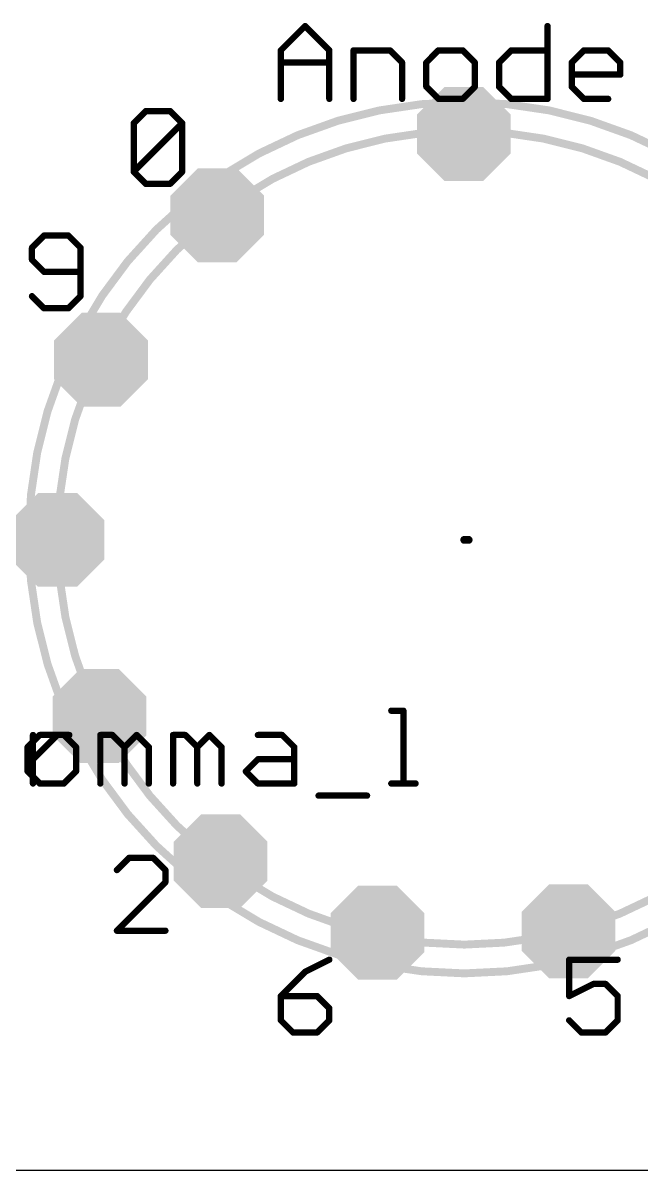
# Model space of a CAD drawing. Extents: x -5 to 105, y 0 to 80.
# Drawn here: x 83.08 to 93.01, y 0 to 18.43 of the extents above; entities that cross this region are included whole.
import ezdxf

# ---------------------------------------------------------------- set-up
doc = ezdxf.new("R2010")
doc.units = 0
for name, color, linetype in [('17', 82, 'CONTINUOUS'), ('20', 7, 'CONTINUOUS'), ('21', 253, 'CONTINUOUS'), ('23', 7, 'CONTINUOUS')]:
    doc.layers.add(name, color=color, linetype=linetype)

# ---------------------------------------------------------------- blocks, each defined once
blk = doc.blocks.new('OCTAGONP')
at = {"const_width": 0.5}
blk.add_lwpolyline([(-0.25, -0.1036), (-0.25, 0.1036), (-0.1036, 0.25), (0.1036, 0.25), (0.25, 0.1036), (0.25, -0.1036), (0.1036, -0.25), (-0.1036, -0.25), (-0.25, -0.1036), (-0.25, 0.1036)], dxfattribs=at)

msp = doc.modelspace()

# ---------------------------------------------------------------- linework, layer by layer
at = {"layer": '20'}
msp.add_line((0, 0), (100, 0), dxfattribs=at)
at = {"layer": '21'}
for points, const_width in [([(87.6285, 18.3981, 1), (87.5925, 18.3621)], 0.0508), ([(87.6285, 18.3621, 1), (87.5925, 18.3981)], 0.0508), ([(91.5336, 18.3801, 1), (91.4828, 18.3801)], 0.0508), ([(87.2028, 18.0083, 1), (87.2388, 17.9723)], 0.0508), ([(87.2462, 17.9903, 1), (87.1954, 17.9903)], 0.0508), ([(88.0257, 17.9903, 1), (87.9749, 17.9903)], 0.0508), ([(87.9823, 17.9723, 1), (88.0183, 18.0083)], 0.0508), ([(88.4155, 17.9903, 1), (88.3647, 17.9903)], 0.0508), ([(88.3901, 18.0157, 1), (88.3901, 17.9649)], 0.0508), ([(88.9927, 18.0083, 1), (88.9567, 17.9723)], 0.0508), ([(88.9747, 17.9649, 1), (88.9747, 18.0157)], 0.0508), ([(89.7542, 18.0157, 1), (89.7542, 17.9649)], 0.0508), ([(89.7722, 17.9723, 1), (89.7362, 18.0083)], 0.0508), ([(90.162, 18.0083, 1), (90.126, 17.9723)], 0.0508), ([(90.144, 17.9649, 1), (90.144, 18.0157)], 0.0508), ([(90.9235, 18.0157, 1), (90.9235, 17.9649)], 0.0508), ([(90.9415, 17.9723, 1), (90.9055, 18.0083)], 0.0508), ([(91.5082, 17.9649, 1), (91.5082, 18.0157)], 0.0508), ([(92.0928, 18.0157, 1), (92.0928, 17.9649)], 0.0508), ([(92.1108, 17.9723, 1), (92.0748, 18.0083)], 0.0508), ([(92.5006, 18.0083, 1), (92.4646, 17.9723)], 0.0508), ([(92.4826, 17.9649, 1), (92.4826, 18.0157)], 0.0508), ([(87.2208, 17.8208, 1), (87.2208, 17.77)], 0.0508), ([(88.0003, 17.77, 1), (88.0003, 17.8208)], 0.0508), ([(89.195, 17.7954, 1), (89.1442, 17.7954)], 0.0508), ([(89.1516, 17.7774, 1), (89.1876, 17.8134)], 0.0508), ([(89.5414, 17.8134, 1), (89.5774, 17.7774)], 0.0508), ([(89.5848, 17.7954, 1), (89.534, 17.7954)], 0.0508), ([(90.3643, 17.7954, 1), (90.3135, 17.7954)], 0.0508), ([(90.3209, 17.7774, 1), (90.3569, 17.8134)], 0.0508), ([(90.7107, 17.8134, 1), (90.7467, 17.7774)], 0.0508), ([(90.7541, 17.7954, 1), (90.7033, 17.7954)], 0.0508), ([(91.88, 17.8134, 1), (91.916, 17.7774)], 0.0508), ([(91.9234, 17.7954, 1), (91.8726, 17.7954)], 0.0508), ([(92.7029, 17.7954, 1), (92.6521, 17.7954)], 0.0508), ([(92.6595, 17.7774, 1), (92.6955, 17.8134)], 0.0508), ([(91.898, 17.6259, 1), (91.898, 17.5751)], 0.0508), ([(92.6521, 17.6005, 1), (92.7029, 17.6005)], 0.0508), ([(92.6775, 17.5751, 1), (92.6775, 17.6259)], 0.0508), ([(89.5774, 17.4236, 1), (89.5414, 17.3876)], 0.0508), ([(89.534, 17.4056, 1), (89.5848, 17.4056)], 0.0508), ([(90.3135, 17.4056, 1), (90.3643, 17.4056)], 0.0508), ([(90.3569, 17.3876, 1), (90.3209, 17.4236)], 0.0508), ([(90.7467, 17.4236, 1), (90.7107, 17.3876)], 0.0508), ([(90.7033, 17.4056, 1), (90.7541, 17.4056)], 0.0508), ([(91.916, 17.4236, 1), (91.88, 17.3876)], 0.0508), ([(91.8726, 17.4056, 1), (91.9234, 17.4056)], 0.0508), ([(90.17, 3.16, 1), (90.17, 17.16, 1), (90.17, 3.16)], 0.127), ([(87.1954, 17.2108, 1), (87.2462, 17.2108)], 0.0508), ([(87.9749, 17.2108, 1), (88.0257, 17.2108)], 0.0508), ([(88.3647, 17.2108, 1), (88.4155, 17.2108)], 0.0508), ([(89.1442, 17.2108, 1), (89.195, 17.2108)], 0.0508), ([(89.7542, 17.2362, 1), (89.7542, 17.1854)], 0.0508), ([(89.7362, 17.1928, 1), (89.7722, 17.2288)], 0.0508), ([(90.126, 17.2288, 1), (90.162, 17.1928)], 0.0508), ([(90.144, 17.1854, 1), (90.144, 17.2362)], 0.0508), ([(90.9235, 17.2362, 1), (90.9235, 17.1854)], 0.0508), ([(90.9055, 17.1928, 1), (90.9415, 17.2288)], 0.0508), ([(91.4828, 17.2108, 1), (91.5336, 17.2108)], 0.0508), ([(91.5082, 17.1854, 1), (91.5082, 17.2362)], 0.0508), ([(92.0928, 17.2362, 1), (92.0928, 17.1854)], 0.0508), ([(92.0748, 17.1928, 1), (92.1108, 17.2288)], 0.0508), ([(92.4826, 17.1854, 1), (92.4826, 17.2362)], 0.0508), ([(85.0506, 17.0405, 1), (85.0506, 16.9897)], 0.0508), ([(85.0686, 16.9971, 1), (85.0326, 17.0331)], 0.0508), ([(85.4584, 17.0331, 1), (85.4224, 16.9971)], 0.0508), ([(85.4404, 16.9897, 1), (85.4404, 17.0405)], 0.0508), ([(84.8378, 16.8382, 1), (84.8738, 16.8022)], 0.0508), ([(84.8812, 16.8202, 1), (84.8304, 16.8202)], 0.0508), ([(85.6607, 16.8202, 1), (85.6099, 16.8202)], 0.0508), ([(85.6533, 16.8022, 1), (85.6173, 16.8382)], 0.0508), ([(85.6173, 16.8022, 1), (85.6533, 16.8382)], 0.0508), ([(90.17, 3.6223, 1), (90.17, 16.6977, 1), (90.17, 3.6223)], 0.127), ([(84.8738, 16.0586, 1), (84.8378, 16.0226)], 0.0508), ([(84.8378, 16.0586, 1), (84.8738, 16.0226)], 0.0508), ([(84.8304, 16.0406, 1), (84.8812, 16.0406)], 0.0508), ([(85.6099, 16.0406, 1), (85.6607, 16.0406)], 0.0508), ([(85.6533, 16.0226, 1), (85.6173, 16.0586)], 0.0508), ([(85.0506, 15.8712, 1), (85.0506, 15.8204)], 0.0508), ([(85.0326, 15.8278, 1), (85.0686, 15.8638)], 0.0508), ([(85.4224, 15.8638, 1), (85.4584, 15.8278)], 0.0508), ([(85.4404, 15.8204, 1), (85.4404, 15.8712)], 0.0508), ([(83.4156, 15.0405, 1), (83.4156, 14.9897)], 0.0508), ([(83.4336, 14.9971, 1), (83.3976, 15.0331)], 0.0508), ([(83.8234, 15.0331, 1), (83.7874, 14.9971)], 0.0508), ([(83.8054, 14.9897, 1), (83.8054, 15.0405)], 0.0508), ([(83.2028, 14.8382, 1), (83.2388, 14.8022)], 0.0508), ([(83.2462, 14.8202, 1), (83.1954, 14.8202)], 0.0508), ([(84.0257, 14.8202, 1), (83.9749, 14.8202)], 0.0508), ([(83.9823, 14.8022, 1), (84.0183, 14.8382)], 0.0508), ([(83.2388, 14.6433, 1), (83.2028, 14.6073)], 0.0508), ([(83.1954, 14.6253, 1), (83.2462, 14.6253)], 0.0508), ([(83.4156, 14.4558, 1), (83.4156, 14.405)], 0.0508), ([(83.3976, 14.4124, 1), (83.4336, 14.4484)], 0.0508), ([(84.0003, 14.405, 1), (84.0003, 14.4558)], 0.0508), ([(83.2388, 14.0586, 1), (83.2028, 14.0226)], 0.0508), ([(83.9749, 14.0406, 1), (84.0257, 14.0406)], 0.0508), ([(84.0183, 14.0226, 1), (83.9823, 14.0586)], 0.0508), ([(83.4156, 13.8712, 1), (83.4156, 13.8204)], 0.0508), ([(83.3976, 13.8278, 1), (83.4336, 13.8638)], 0.0508), ([(83.7874, 13.8638, 1), (83.8234, 13.8278)], 0.0508), ([(83.8054, 13.8204, 1), (83.8054, 13.8712)], 0.0508), ([(90.17, 10.1571, 1), (90.17, 10.0936)], 0.0635), ([(90.2394, 10.0936, 1), (90.2394, 10.1571)], 0.0635), ([(88.9966, 7.4055, 1), (88.9966, 7.3547)], 0.0508), ([(89.2168, 7.3801, 1), (89.166, 7.3801)], 0.0508), ([(89.1914, 7.3547, 1), (89.1914, 7.4055)], 0.0508), ([(83.262, 6.9903, 1), (83.2112, 6.9903)], 0.0508), ([(83.3449, 7.0157, 1), (83.3449, 6.9649)], 0.0508), ([(83.3629, 6.9723, 1), (83.3269, 7.0083)], 0.0508), ([(83.6263, 7.0157, 1), (83.6263, 6.9649)], 0.0508), ([(83.6443, 6.9723, 1), (83.6083, 7.0083)], 0.0508), ([(83.7527, 7.0083, 1), (83.7167, 6.9723)], 0.0508), ([(83.7347, 6.9649, 1), (83.7347, 7.0157)], 0.0508), ([(83.8212, 6.9649, 1), (83.8212, 7.0157)], 0.0508), ([(84.3448, 6.9903, 1), (84.294, 6.9903)], 0.0508), ([(84.3194, 7.0157, 1), (84.3194, 6.9649)], 0.0508), ([(84.5322, 7.0083, 1), (84.4962, 6.9723)], 0.0508), ([(84.5142, 6.9649, 1), (84.5142, 7.0157)], 0.0508), ([(84.922, 7.0083, 1), (84.886, 6.9723)], 0.0508), ([(84.922, 6.9723, 1), (84.886, 7.0083)], 0.0508), ([(85.5141, 6.9903, 1), (85.4633, 6.9903)], 0.0508), ([(85.4887, 7.0157, 1), (85.4887, 6.9649)], 0.0508), ([(85.7015, 7.0083, 1), (85.6655, 6.9723)], 0.0508), ([(85.6835, 6.9649, 1), (85.6835, 7.0157)], 0.0508), ([(86.0913, 7.0083, 1), (86.0553, 6.9723)], 0.0508), ([(86.0913, 6.9723, 1), (86.0553, 7.0083)], 0.0508), ([(86.8528, 7.0157, 1), (86.8528, 6.9649)], 0.0508), ([(87.2606, 7.0083, 1), (87.2246, 6.9723)], 0.0508), ([(87.2426, 6.9649, 1), (87.2426, 7.0157)], 0.0508), ([(83.1321, 6.8134, 1), (83.1681, 6.7774)], 0.0508), ([(83.1755, 6.7954, 1), (83.1247, 6.7954)], 0.0508), ([(83.955, 6.7954, 1), (83.9042, 6.7954)], 0.0508), ([(83.9116, 6.7774, 1), (83.9476, 6.8134)], 0.0508), ([(84.6911, 6.8134, 1), (84.7271, 6.7774)], 0.0508), ([(84.7345, 6.7954, 1), (84.6837, 6.7954)], 0.0508), ([(84.6911, 6.7774, 1), (84.7271, 6.8134)], 0.0508), ([(85.1243, 6.7954, 1), (85.0735, 6.7954)], 0.0508), ([(85.0809, 6.7774, 1), (85.1169, 6.8134)], 0.0508), ([(85.8604, 6.8134, 1), (85.8964, 6.7774)], 0.0508), ([(85.9038, 6.7954, 1), (85.853, 6.7954)], 0.0508), ([(85.8604, 6.7774, 1), (85.8964, 6.8134)], 0.0508), ([(86.2936, 6.7954, 1), (86.2428, 6.7954)], 0.0508), ([(86.2502, 6.7774, 1), (86.2862, 6.8134)], 0.0508), ([(87.4629, 6.7954, 1), (87.4121, 6.7954)], 0.0508), ([(87.4195, 6.7774, 1), (87.4555, 6.8134)], 0.0508), ([(83.2186, 6.6185, 1), (83.2546, 6.5825)], 0.0508), ([(86.8528, 6.6259, 1), (86.8528, 6.5751)], 0.0508), ([(86.8708, 6.5825, 1), (86.8348, 6.6185)], 0.0508), ([(87.4375, 6.5751, 1), (87.4375, 6.6259)], 0.0508), ([(83.1681, 6.4236, 1), (83.1321, 6.3876)], 0.0508), ([(83.9476, 6.3876, 1), (83.9116, 6.4236)], 0.0508), ([(86.676, 6.4236, 1), (86.64, 6.3876)], 0.0508), ([(83.1247, 6.4056, 1), (83.1755, 6.4056)], 0.0508), ([(83.9042, 6.4056, 1), (83.955, 6.4056)], 0.0508), ([(86.64, 6.4236, 1), (86.676, 6.3876)], 0.0508), ([(83.2112, 6.2108, 1), (83.262, 6.2108)], 0.0508), ([(83.3449, 6.2362, 1), (83.3449, 6.1854)], 0.0508), ([(83.3269, 6.1928, 1), (83.3629, 6.2288)], 0.0508), ([(83.7167, 6.2288, 1), (83.7527, 6.1928)], 0.0508), ([(83.7347, 6.1854, 1), (83.7347, 6.2362)], 0.0508), ([(84.294, 6.2108, 1), (84.3448, 6.2108)], 0.0508), ([(84.6837, 6.2108, 1), (84.7345, 6.2108)], 0.0508), ([(85.0735, 6.2108, 1), (85.1243, 6.2108)], 0.0508), ([(85.4633, 6.2108, 1), (85.5141, 6.2108)], 0.0508), ([(85.853, 6.2108, 1), (85.9038, 6.2108)], 0.0508), ([(86.2428, 6.2108, 1), (86.2936, 6.2108)], 0.0508), ([(86.8528, 6.2362, 1), (86.8528, 6.1854)], 0.0508), ([(86.8348, 6.1928, 1), (86.8708, 6.2288)], 0.0508), ([(87.4121, 6.2108, 1), (87.4629, 6.2108)], 0.0508), ([(87.4375, 6.1854, 1), (87.4375, 6.2362)], 0.0508), ([(88.9966, 6.2362, 1), (88.9966, 6.1854)], 0.0508), ([(89.166, 6.2108, 1), (89.2168, 6.2108)], 0.0508), ([(89.3863, 6.1854, 1), (89.3863, 6.2362)], 0.0508), ([(87.8273, 6.0414, 1), (87.8273, 5.9906)], 0.0508), ([(88.6068, 5.9906, 1), (88.6068, 6.0414)], 0.0508), ([(84.7806, 5.0405, 1), (84.7806, 4.9897)], 0.0508), ([(84.7986, 4.9971, 1), (84.7626, 5.0331)], 0.0508), ([(85.1884, 5.0331, 1), (85.1524, 4.9971)], 0.0508), ([(85.1704, 4.9897, 1), (85.1704, 5.0405)], 0.0508), ([(84.5678, 4.8382, 1), (84.6038, 4.8022)], 0.0508), ([(85.3907, 4.8202, 1), (85.3399, 4.8202)], 0.0508), ([(85.3473, 4.8022, 1), (85.3833, 4.8382)], 0.0508), ([(85.3399, 4.6253, 1), (85.3907, 4.6253)], 0.0508), ([(85.3833, 4.6073, 1), (85.3473, 4.6433)], 0.0508), ([(84.5678, 3.8638, 1), (84.6038, 3.8278)], 0.0508), ([(84.5858, 3.8712, 1), (84.5858, 3.8204)], 0.0508), ([(85.3653, 3.8204, 1), (85.3653, 3.8712)], 0.0508), ([(88.0117, 3.3574, 1), (87.9889, 3.4028)], 0.0508), ([(91.8558, 3.4055, 1), (91.8558, 3.3547)], 0.0508), ([(91.8812, 3.3801, 1), (91.8304, 3.3801)], 0.0508), ([(92.6353, 3.3547, 1), (92.6353, 3.4055)], 0.0508), ([(87.5991, 3.2079, 1), (87.6219, 3.1625)], 0.0508), ([(87.6285, 3.1672, 1), (87.5925, 3.2032)], 0.0508), ([(92.2455, 3.0157, 1), (92.2455, 2.9649)], 0.0508), ([(92.2569, 2.9676, 1), (92.2341, 3.013)], 0.0508), ([(92.4584, 3.0083, 1), (92.4224, 2.9723)], 0.0508), ([(92.4404, 2.9649, 1), (92.4404, 3.0157)], 0.0508), ([(87.2028, 2.8134, 1), (87.2388, 2.7774)], 0.0508), ([(87.2462, 2.7954, 1), (87.1954, 2.7954)], 0.0508), ([(87.2208, 2.8208, 1), (87.2208, 2.77)], 0.0508), ([(87.8234, 2.8134, 1), (87.7874, 2.7774)], 0.0508), ([(87.8054, 2.77, 1), (87.8054, 2.8208)], 0.0508), ([(91.8444, 2.8181, 1), (91.8672, 2.7727)], 0.0508), ([(91.8304, 2.7954, 1), (91.8812, 2.7954)], 0.0508), ([(92.6607, 2.7954, 1), (92.6099, 2.7954)], 0.0508), ([(92.6173, 2.7774, 1), (92.6533, 2.8134)], 0.0508), ([(88.0257, 2.6005, 1), (87.9749, 2.6005)], 0.0508), ([(87.9823, 2.5825, 1), (88.0183, 2.6185)], 0.0508), ([(87.2388, 2.4236, 1), (87.2028, 2.3876)], 0.0508), ([(87.1954, 2.4056, 1), (87.2462, 2.4056)], 0.0508), ([(87.9749, 2.4056, 1), (88.0257, 2.4056)], 0.0508), ([(88.0183, 2.3876, 1), (87.9823, 2.4236)], 0.0508), ([(91.8738, 2.4236, 1), (91.8378, 2.3876)], 0.0508), ([(92.6099, 2.4056, 1), (92.6607, 2.4056)], 0.0508), ([(92.6533, 2.3876, 1), (92.6173, 2.4236)], 0.0508), ([(87.4156, 2.2362, 1), (87.4156, 2.1854)], 0.0508), ([(87.3976, 2.1928, 1), (87.4336, 2.2288)], 0.0508), ([(87.7874, 2.2288, 1), (87.8234, 2.1928)], 0.0508), ([(87.8054, 2.1854, 1), (87.8054, 2.2362)], 0.0508), ([(92.0506, 2.2362, 1), (92.0506, 2.1854)], 0.0508), ([(92.0326, 2.1928, 1), (92.0686, 2.2288)], 0.0508), ([(92.4224, 2.2288, 1), (92.4584, 2.1928)], 0.0508), ([(92.4404, 2.1854, 1), (92.4404, 2.2362)], 0.0508)]:
    msp.add_lwpolyline(points, format="xyb", dxfattribs=dict(at, const_width=const_width))
for points, const_width in [([(87.2208, 17.9903), (87.6105, 18.3801)], 0.1016), ([(87.6105, 18.3801), (88.0003, 17.9903)], 0.1016), ([(91.5082, 18.3801), (91.5082, 17.2108)], 0.1016), ([(87.2208, 17.2108), (87.2208, 17.9903)], 0.1016), ([(88.0003, 17.9903), (88.0003, 17.2108)], 0.1016), ([(88.3901, 17.2108), (88.3901, 17.9903)], 0.1016), ([(88.3901, 17.9903), (88.9747, 17.9903)], 0.1016), ([(88.9747, 17.9903), (89.1696, 17.7954)], 0.1016), ([(89.7542, 17.9903), (89.5594, 17.7954)], 0.1016), ([(90.144, 17.9903), (89.7542, 17.9903)], 0.1016), ([(90.3389, 17.7954), (90.144, 17.9903)], 0.1016), ([(90.7287, 17.7954), (90.9235, 17.9903)], 0.1016), ([(90.9235, 17.9903), (91.5082, 17.9903)], 0.1016), ([(91.898, 17.7954), (92.0928, 17.9903)], 0.1016), ([(92.0928, 17.9903), (92.4826, 17.9903)], 0.1016), ([(92.4826, 17.9903), (92.6775, 17.7954)], 0.1016), ([(87.2208, 17.7954), (88.0003, 17.7954)], 0.1016), ([(89.1696, 17.7954), (89.1696, 17.2108)], 0.1016), ([(89.5594, 17.7954), (89.5594, 17.4056)], 0.1016), ([(90.3389, 17.4056), (90.3389, 17.7954)], 0.1016), ([(90.7287, 17.4056), (90.7287, 17.7954)], 0.1016), ([(91.898, 17.4056), (91.898, 17.7954)], 0.1016), ([(92.6775, 17.7954), (92.6775, 17.6005)], 0.1016), ([(92.6775, 17.6005), (91.898, 17.6005)], 0.1016), ([(89.5594, 17.4056), (89.7542, 17.2108)], 0.1016), ([(90.144, 17.2108), (90.3389, 17.4056)], 0.1016), ([(90.9235, 17.2108), (90.7287, 17.4056)], 0.1016), ([(92.0928, 17.2108), (91.898, 17.4056)], 0.1016), ([(89.7542, 17.2108), (90.144, 17.2108)], 0.1016), ([(91.5082, 17.2108), (90.9235, 17.2108)], 0.1016), ([(92.4826, 17.2108), (92.0928, 17.2108)], 0.1016), ([(84.8558, 16.8202), (85.0506, 17.0151)], 0.1016), ([(85.0506, 17.0151), (85.4404, 17.0151)], 0.1016), ([(85.4404, 17.0151), (85.6353, 16.8202)], 0.1016), ([(84.8558, 16.0406), (84.8558, 16.8202)], 0.1016), ([(84.8558, 16.0406), (85.6353, 16.8202)], 0.1016), ([(85.6353, 16.8202), (85.6353, 16.0406)], 0.1016), ([(85.0506, 15.8458), (84.8558, 16.0406)], 0.1016), ([(85.6353, 16.0406), (85.4404, 15.8458)], 0.1016), ([(85.4404, 15.8458), (85.0506, 15.8458)], 0.1016), ([(83.4156, 15.0151), (83.2208, 14.8202)], 0.1016), ([(83.8054, 15.0151), (83.4156, 15.0151)], 0.1016), ([(84.0003, 14.8202), (83.8054, 15.0151)], 0.1016), ([(83.2208, 14.8202), (83.2208, 14.6253)], 0.1016), ([(84.0003, 14.0406), (84.0003, 14.8202)], 0.1016), ([(83.2208, 14.6253), (83.4156, 14.4304)], 0.1016), ([(83.4156, 14.4304), (84.0003, 14.4304)], 0.1016), ([(83.2208, 14.0406), (83.4156, 13.8458)], 0.1016), ([(83.8054, 13.8458), (84.0003, 14.0406)], 0.1016), ([(83.4156, 13.8458), (83.8054, 13.8458)], 0.1016), ([(90.17, 10.1253), (90.2394, 10.1253)], 0.127), ([(88.9966, 7.3801), (89.1914, 7.3801)], 0.1016), ([(89.1914, 7.3801), (89.1914, 6.2108)], 0.1016), ([(83.3449, 6.9903), (83.1501, 6.7954)], 0.1016), ([(83.2366, 6.2108), (83.2366, 6.9903)], 0.1016), ([(83.2366, 6.6005), (83.6263, 6.9903)], 0.1016), ([(83.7347, 6.9903), (83.3449, 6.9903)], 0.1016), ([(83.6263, 6.9903), (83.8212, 6.9903)], 0.1016), ([(83.9296, 6.7954), (83.7347, 6.9903)], 0.1016), ([(84.3194, 6.2108), (84.3194, 6.9903)], 0.1016), ([(84.3194, 6.9903), (84.5142, 6.9903)], 0.1016), ([(84.5142, 6.9903), (84.7091, 6.7954)], 0.1016), ([(84.7091, 6.7954), (84.904, 6.9903)], 0.1016), ([(84.904, 6.9903), (85.0989, 6.7954)], 0.1016), ([(85.4887, 6.2108), (85.4887, 6.9903)], 0.1016), ([(85.4887, 6.9903), (85.6835, 6.9903)], 0.1016), ([(85.6835, 6.9903), (85.8784, 6.7954)], 0.1016), ([(85.8784, 6.7954), (86.0733, 6.9903)], 0.1016), ([(86.0733, 6.9903), (86.2682, 6.7954)], 0.1016), ([(86.8528, 6.9903), (87.2426, 6.9903)], 0.1016), ([(87.2426, 6.9903), (87.4375, 6.7954)], 0.1016), ([(83.1501, 6.7954), (83.1501, 6.4056)], 0.1016), ([(83.9296, 6.4056), (83.9296, 6.7954)], 0.1016), ([(84.7091, 6.7954), (84.7091, 6.2108)], 0.1016), ([(85.0989, 6.7954), (85.0989, 6.2108)], 0.1016), ([(85.8784, 6.7954), (85.8784, 6.2108)], 0.1016), ([(86.2682, 6.7954), (86.2682, 6.2108)], 0.1016), ([(87.4375, 6.7954), (87.4375, 6.2108)], 0.1016), ([(86.658, 6.4056), (86.8528, 6.6005)], 0.1016), ([(86.8528, 6.6005), (87.4375, 6.6005)], 0.1016), ([(83.1501, 6.4056), (83.3449, 6.2108)], 0.1016), ([(83.7347, 6.2108), (83.9296, 6.4056)], 0.1016), ([(86.8528, 6.2108), (86.658, 6.4056)], 0.1016), ([(83.3449, 6.2108), (83.7347, 6.2108)], 0.1016), ([(87.4375, 6.2108), (86.8528, 6.2108)], 0.1016), ([(88.9966, 6.2108), (89.3863, 6.2108)], 0.1016), ([(87.8273, 6.016), (88.6068, 6.016)], 0.1016), ([(84.7806, 5.0151), (84.5858, 4.8202)], 0.1016), ([(85.1704, 5.0151), (84.7806, 5.0151)], 0.1016), ([(85.3653, 4.8202), (85.1704, 5.0151)], 0.1016), ([(85.3653, 4.6253), (85.3653, 4.8202)], 0.1016), ([(84.5858, 3.8458), (85.3653, 4.6253)], 0.1016), ([(85.3653, 3.8458), (84.5858, 3.8458)], 0.1016), ([(88.0003, 3.3801), (87.6105, 3.1852)], 0.1016), ([(92.6353, 3.3801), (91.8558, 3.3801)], 0.1016), ([(91.8558, 3.3801), (91.8558, 2.7954)], 0.1016), ([(87.6105, 3.1852), (87.2208, 2.7954)], 0.1016), ([(91.8558, 2.7954), (92.2455, 2.9903)], 0.1016), ([(92.2455, 2.9903), (92.4404, 2.9903)], 0.1016), ([(92.4404, 2.9903), (92.6353, 2.7954)], 0.1016), ([(87.2208, 2.7954), (87.2208, 2.4056)], 0.1016), ([(87.8054, 2.7954), (87.2208, 2.7954)], 0.1016), ([(88.0003, 2.6005), (87.8054, 2.7954)], 0.1016), ([(92.6353, 2.7954), (92.6353, 2.4056)], 0.1016), ([(88.0003, 2.4056), (88.0003, 2.6005)], 0.1016), ([(87.2208, 2.4056), (87.4156, 2.2108)], 0.1016), ([(87.8054, 2.2108), (88.0003, 2.4056)], 0.1016), ([(92.0506, 2.2108), (91.8558, 2.4056)], 0.1016), ([(92.6353, 2.4056), (92.4404, 2.2108)], 0.1016), ([(87.4156, 2.2108), (87.8054, 2.2108)], 0.1016), ([(92.4404, 2.2108), (92.0506, 2.2108)], 0.1016)]:
    msp.add_lwpolyline(points, dxfattribs=dict(at, const_width=const_width))
at = {"layer": '23'}
msp.add_point((90.17, 10.16), dxfattribs=at)

# ---------------------------------------------------------------- block references
at = {"layer": '17', "xscale": 1.508, "yscale": 1.508}
for p in [(90.1624, 16.6471), (90.1624, 16.6471), (86.1985, 15.3412), (86.1985, 15.3412), (84.3301, 13.0198), (84.3301, 13.0198), (83.6316, 10.1253), (83.6316, 10.1253), (84.3056, 7.2949), (84.3056, 7.2949), (86.2525, 4.9629), (86.2525, 4.9629), (88.7755, 3.8146), (88.7755, 3.8146), (91.8459, 3.835), (91.8459, 3.835)]:
    msp.add_blockref('OCTAGONP', p, dxfattribs=at)

doc.saveas('drawing.dxf')
